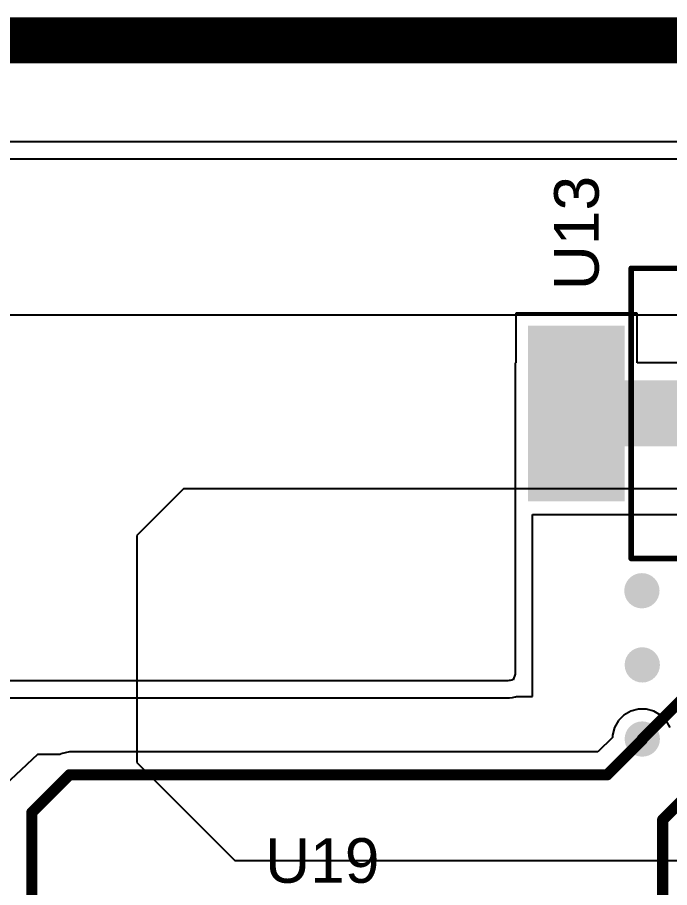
# Model space of a CAD drawing. Header units: millimetres. Extents: x -1.62 to 7.16, y -0.1 to 4.29.
# Drawn here: x 3.334 to 3.918, y 3.496 to 4.276 of the extents above; entities that cross this region are included whole.
import ezdxf

# ---------------------------------------------------------------- set-up
doc = ezdxf.new("R2010")
doc.units = ezdxf.units.MM
doc.header["$MEASUREMENT"] = 0
for name, color, linetype in [('BottomLayer', 5, 'Continuous'), ('BottomSolder', 6, 'Continuous'), ('Mechanical2', 216, 'Continuous'), ('TopLayer', 1, 'Continuous'), ('TopOverlay', 2, 'Continuous'), ('TopPaste', 8, 'Continuous'), ('TopSolder', 216, 'Continuous'), ('ViaHoleLayer', 16, 'Continuous')]:
    doc.layers.add(name, color=color, linetype=linetype)
doc.styles.add('Arial', font='', dxfattribs={"height": 0.2})
doc.styles.get('Arial').set_extended_font_data('Arial')

# ---------------------------------------------------------------- blocks, each defined once
blk = doc.blocks.new('SOT__223_74')
at = {"layer": 'TopLayer'}
for points in [[(-0.0748, 0.15945), (0.0748, 0.15945), (0.0748, 0.08071), (-0.0748, 0.08071)], [(-0.12008, -0.08071), (-0.06102, -0.08071), (-0.06102, -0.15945), (-0.12008, -0.15945)], [(-0.02953, -0.08071), (0.02953, -0.08071), (0.02953, -0.15945), (-0.02953, -0.15945)], [(0.06102, -0.08071), (0.12008, -0.08071), (0.12008, -0.15945), (0.06102, -0.15945)]]:
    blk.add_hatch(color=1, dxfattribs=at).paths.add_polyline_path(points)
at = {"layer": 'TopPaste'}
for points in [[(-0.0748, 0.15945), (0.0748, 0.15945), (0.0748, 0.08071), (-0.0748, 0.08071)], [(-0.12008, -0.08071), (-0.06102, -0.08071), (-0.06102, -0.15945), (-0.12008, -0.15945)], [(-0.02953, -0.08071), (0.02953, -0.08071), (0.02953, -0.15945), (-0.02953, -0.15945)], [(0.06102, -0.08071), (0.12008, -0.08071), (0.12008, -0.15945), (0.06102, -0.15945)]]:
    blk.add_hatch(color=8, dxfattribs=at).paths.add_polyline_path(points)
at = {"layer": 'TopSolder'}
for points in [[(-0.0788, 0.16345), (0.0788, 0.16345), (0.0788, 0.07671), (-0.0788, 0.07671)], [(-0.12408, -0.07671), (-0.05702, -0.07671), (-0.05702, -0.16345), (-0.12408, -0.16345)], [(-0.03353, -0.07671), (0.03353, -0.07671), (0.03353, -0.16345), (-0.03353, -0.16345)], [(0.05702, -0.07671), (0.12408, -0.07671), (0.12408, -0.16345), (0.05702, -0.16345)]]:
    blk.add_hatch(color=216, dxfattribs=at).paths.add_polyline_path(points)
at = {"layer": 'TopOverlay'}
for points, const_width in [([(-0.13, 0.071), (-0.13, -0.072)], 0.005), ([(-0.13, 0.071), (0.13, 0.071)], 0.005), ([(0.13, 0.071), (0.13, -0.072)], 0.005), ([(-0.13, -0.072), (0.13, -0.072)], 0.005), ([(-0.132, -0.116), (-0.132, -0.126)], 0.00787), ([(-0.132, -0.116), (-0.127, -0.121)], 0.00787), ([(-0.127, -0.121), (-0.132, -0.126)], 0.00787)]:
    blk.add_lwpolyline(points, dxfattribs=dict(at, const_width=const_width))
for points, const_width in [([(-0.13125, 0.071, 1), (-0.12875, 0.071, 1)], 0.0025), ([(-0.13125, 0.071, 1), (-0.12875, 0.071, 1)], 0.0025), ([(0.12875, 0.071, 1), (0.13125, 0.071, 1)], 0.0025), ([(0.12875, 0.071, 1), (0.13125, 0.071, 1)], 0.0025), ([(-0.13125, -0.072, 1), (-0.12875, -0.072, 1)], 0.0025), ([(-0.13125, -0.072, 1), (-0.12875, -0.072, 1)], 0.0025), ([(0.12875, -0.072, 1), (0.13125, -0.072, 1)], 0.0025), ([(0.12875, -0.072, 1), (0.13125, -0.072, 1)], 0.0025), ([(-0.13397, -0.116, 1), (-0.13003, -0.116, 1)], 0.00394), ([(-0.13397, -0.116, 1), (-0.13003, -0.116, 1)], 0.00394), ([(-0.13397, -0.126, 1), (-0.13003, -0.126, 1)], 0.00394), ([(-0.13397, -0.126, 1), (-0.13003, -0.126, 1)], 0.00394), ([(-0.12897, -0.121, 1), (-0.12503, -0.121, 1)], 0.00394), ([(-0.12897, -0.121, 1), (-0.12503, -0.121, 1)], 0.00394)]:
    blk.add_lwpolyline(points, format="xyb", close=True, dxfattribs=dict(at, const_width=const_width))

msp = doc.modelspace()

# ---------------------------------------------------------------- hatches: boundary and pattern name
at = {"layer": 'BottomLayer'}
h = msp.add_hatch(color=5, dxfattribs=at)
edge = h.paths.add_edge_path()
edge.add_arc((3.89364, 3.76174), 0.01181, 0, 360)
h = msp.add_hatch(color=5, dxfattribs=at)
edge = h.paths.add_edge_path()
edge.add_arc((3.894, 3.6953), 0.01181, 0, 360)
h = msp.add_hatch(color=5, dxfattribs=at)
edge = h.paths.add_edge_path()
edge.add_arc((3.894, 3.62885), 0.01181, 0, 360)
at = {"layer": 'BottomSolder'}
h = msp.add_hatch(color=6, dxfattribs=at)
edge = h.paths.add_edge_path()
edge.add_arc((3.89364, 3.76174), 0.01581, 0, 360)
h = msp.add_hatch(color=6, dxfattribs=at)
edge = h.paths.add_edge_path()
edge.add_arc((3.894, 3.6953), 0.01581, 0, 360)
h = msp.add_hatch(color=6, dxfattribs=at)
edge = h.paths.add_edge_path()
edge.add_arc((3.894, 3.62885), 0.01581, 0, 360)
at = {"layer": 'TopLayer'}
msp.add_hatch(color=1, dxfattribs=at).paths.add_polyline_path([(3.835, 3.8911), (4.11452, 3.8911), (4.11452, 3.95016), (3.835, 3.95016)])
h = msp.add_hatch(color=1, dxfattribs=at)
edge = h.paths.add_edge_path()
edge.add_arc((3.89364, 3.76174), 0.01181, 0, 360)
h = msp.add_hatch(color=1, dxfattribs=at)
edge = h.paths.add_edge_path()
edge.add_arc((3.894, 3.6953), 0.01181, 0, 360)
h = msp.add_hatch(color=1, dxfattribs=at)
edge = h.paths.add_edge_path()
edge.add_arc((3.894, 3.62885), 0.01181, 0, 360)
at = {"layer": 'TopSolder'}
h = msp.add_hatch(color=216, dxfattribs=at)
edge = h.paths.add_edge_path()
edge.add_arc((3.89364, 3.76174), 0.01581, 0, 360)
h = msp.add_hatch(color=216, dxfattribs=at)
edge = h.paths.add_edge_path()
edge.add_arc((3.894, 3.6953), 0.01581, 0, 360)
h = msp.add_hatch(color=216, dxfattribs=at)
edge = h.paths.add_edge_path()
edge.add_arc((3.894, 3.62885), 0.01581, 0, 360)
at = {"layer": 'ViaHoleLayer'}
h = msp.add_hatch(color=16, dxfattribs=at)
edge = h.paths.add_edge_path()
edge.add_arc((3.89364, 3.76174), 0.00591, 0, 360)
h = msp.add_hatch(color=16, dxfattribs=at)
edge = h.paths.add_edge_path()
edge.add_arc((3.894, 3.6953), 0.00591, 0, 360)
h = msp.add_hatch(color=16, dxfattribs=at)
edge = h.paths.add_edge_path()
edge.add_arc((3.894, 3.62885), 0.00591, 0, 360)

# ---------------------------------------------------------------- linework, layer by layer
at = {"layer": 'BottomLayer'}
for p, q in [((2.75308, 4.009), (3.38569, 4.009)), ((3.38569, 4.009), (3.77038, 4.009)), ((3.77038, 4.009), (5.462, 4.009)), ((3.483, 3.853), (3.44113, 3.81113)), ((5.465, 3.853), (3.483, 3.853)), ((3.44113, 3.81113), (3.44113, 3.60787)), ((3.44113, 3.60787), (3.52898, 3.52002)), ((3.52898, 3.52002), (4.45963, 3.52002))]:
    msp.add_line(p, q, dxfattribs=at)
at = {"layer": 'BottomLayer', "const_width": 0.01}
msp.add_lwpolyline([(3.894, 3.62885), (4.02315, 3.758)], dxfattribs=at)
at = {"layer": 'BottomLayer', "const_width": 0.005}
msp.add_lwpolyline([(3.8915, 3.62885, 1), (3.8965, 3.62885, 1)], format="xyb", close=True, dxfattribs=at)
at = {"layer": 'Mechanical2', "const_width": 0.03937}
msp.add_lwpolyline([(-1.51777, 4.25584), (7.04414, 4.25584)], dxfattribs=at)
at = {"layer": 'TopLayer'}
for p, q in [((1.861, 4.23545), (5.84, 4.23545)), ((5.411, 4.164), (2.86, 4.164)), ((2.901, 4.14871), (5.38358, 4.14871)), ((3.88937, 4.01043), (3.78063, 4.01043)), ((3.78063, 4.01043), (3.78063, 3.966)), ((3.88937, 3.966), (3.88937, 4.01043)), ((3.78063, 3.966), (3.78, 3.966)), ((3.78, 3.966), (3.78, 3.68687)), ((4.19963, 3.966), (3.88937, 3.966)), ((3.79563, 3.667), (3.79563, 3.83)), ((3.79563, 3.83), (3.95293, 3.83)), ((3.77012, 3.681), (2.8795, 3.681)), ((3.77362, 3.681), (3.77012, 3.681)), ((3.77467, 3.68121), (3.77362, 3.681)), ((3.77509, 3.68121), (3.77467, 3.68121)), ((3.77548, 3.68135), (3.77509, 3.68121)), ((3.77707, 3.68158), (3.77548, 3.68135)), ((3.77758, 3.68179), (3.77707, 3.68158)), ((3.77776, 3.68182), (3.77758, 3.68179)), ((3.77819, 3.682), (3.77776, 3.68182)), ((3.78, 3.68687), (3.77819, 3.682)), ((2.8795, 3.66571), (3.77512, 3.66571)), ((3.77512, 3.66571), (3.77765, 3.66621)), ((3.77765, 3.66621), (3.78021, 3.66657)), ((3.78021, 3.66657), (3.78057, 3.66679)), ((3.78057, 3.66679), (3.78098, 3.66687)), ((3.78098, 3.66687), (3.78117, 3.667)), ((3.78117, 3.667), (3.79563, 3.667)), ((3.87754, 3.65031), (3.87255, 3.64532)), ((3.88365, 3.65384), (3.87754, 3.65031)), ((3.89047, 3.65566), (3.88365, 3.65384)), ((3.89753, 3.65566), (3.89047, 3.65566)), ((3.90435, 3.65384), (3.89753, 3.65566)), ((3.91046, 3.65031), (3.90435, 3.65384)), ((3.91545, 3.64532), (3.91046, 3.65031)), ((3.87255, 3.64532), (3.86902, 3.6392)), ((3.91898, 3.6392), (3.91545, 3.64532)), ((3.86902, 3.6392), (3.86719, 3.63238)), ((3.86719, 3.63022), (3.85421, 3.61725)), ((3.86719, 3.63238), (3.86719, 3.63022)), ((3.35213, 3.615), (3.3178, 3.58307)), ((3.37201, 3.615), (3.35213, 3.615)), ((3.37305, 3.61569), (3.37201, 3.615)), ((3.38085, 3.61725), (3.37305, 3.61569)), ((3.85421, 3.61725), (3.38085, 3.61725))]:
    msp.add_line(p, q, dxfattribs=at)
at = {"layer": 'TopLayer', "const_width": 0.01}
for points in [[(3.86266, 3.59685), (3.894, 3.62819)], [(3.894, 3.62819), (3.894, 3.62885)], [(3.347, 3.563), (3.38085, 3.59685)], [(3.38085, 3.59685), (3.86266, 3.59685)], [(3.91221, 3.55643), (3.93145, 3.57567)], [(3.347, 2.806), (3.347, 3.563)], [(3.91221, 2.82479), (3.91221, 3.55643)]]:
    msp.add_lwpolyline(points, dxfattribs=at)
at = {"layer": 'TopLayer', "const_width": 0.005}
for points in [[(3.8915, 3.62885, 1), (3.8965, 3.62885, 1)], [(3.8915, 3.62819, 1), (3.8965, 3.62819, 1)], [(3.8915, 3.62819, 1), (3.8965, 3.62819, 1)], [(3.37835, 3.59685, 1), (3.38335, 3.59685, 1)], [(3.37835, 3.59685, 1), (3.38335, 3.59685, 1)], [(3.86016, 3.59685, 1), (3.86516, 3.59685, 1)], [(3.86016, 3.59685, 1), (3.86516, 3.59685, 1)], [(3.3445, 3.563, 1), (3.3495, 3.563, 1)], [(3.3445, 3.563, 1), (3.3495, 3.563, 1)], [(3.90971, 3.55643, 1), (3.91471, 3.55643, 1)], [(3.90971, 3.55643, 1), (3.91471, 3.55643, 1)]]:
    msp.add_lwpolyline(points, format="xyb", close=True, dxfattribs=at)

# ---------------------------------------------------------------- block references
at = {"rotation": 90}
msp.add_blockref('SOT__223_74', (3.95507, 3.92063), dxfattribs=at)

# ---------------------------------------------------------------- texts
at = {"layer": 'TopOverlay', "style": 'Arial'}
msp.add_text('U13', height=0.04, rotation=90, dxfattribs=at).set_placement((3.85499, 4.03102))
msp.add_text('U19', height=0.04, dxfattribs=at).set_placement((3.55602, 3.50002))

doc.saveas('drawing.dxf')
